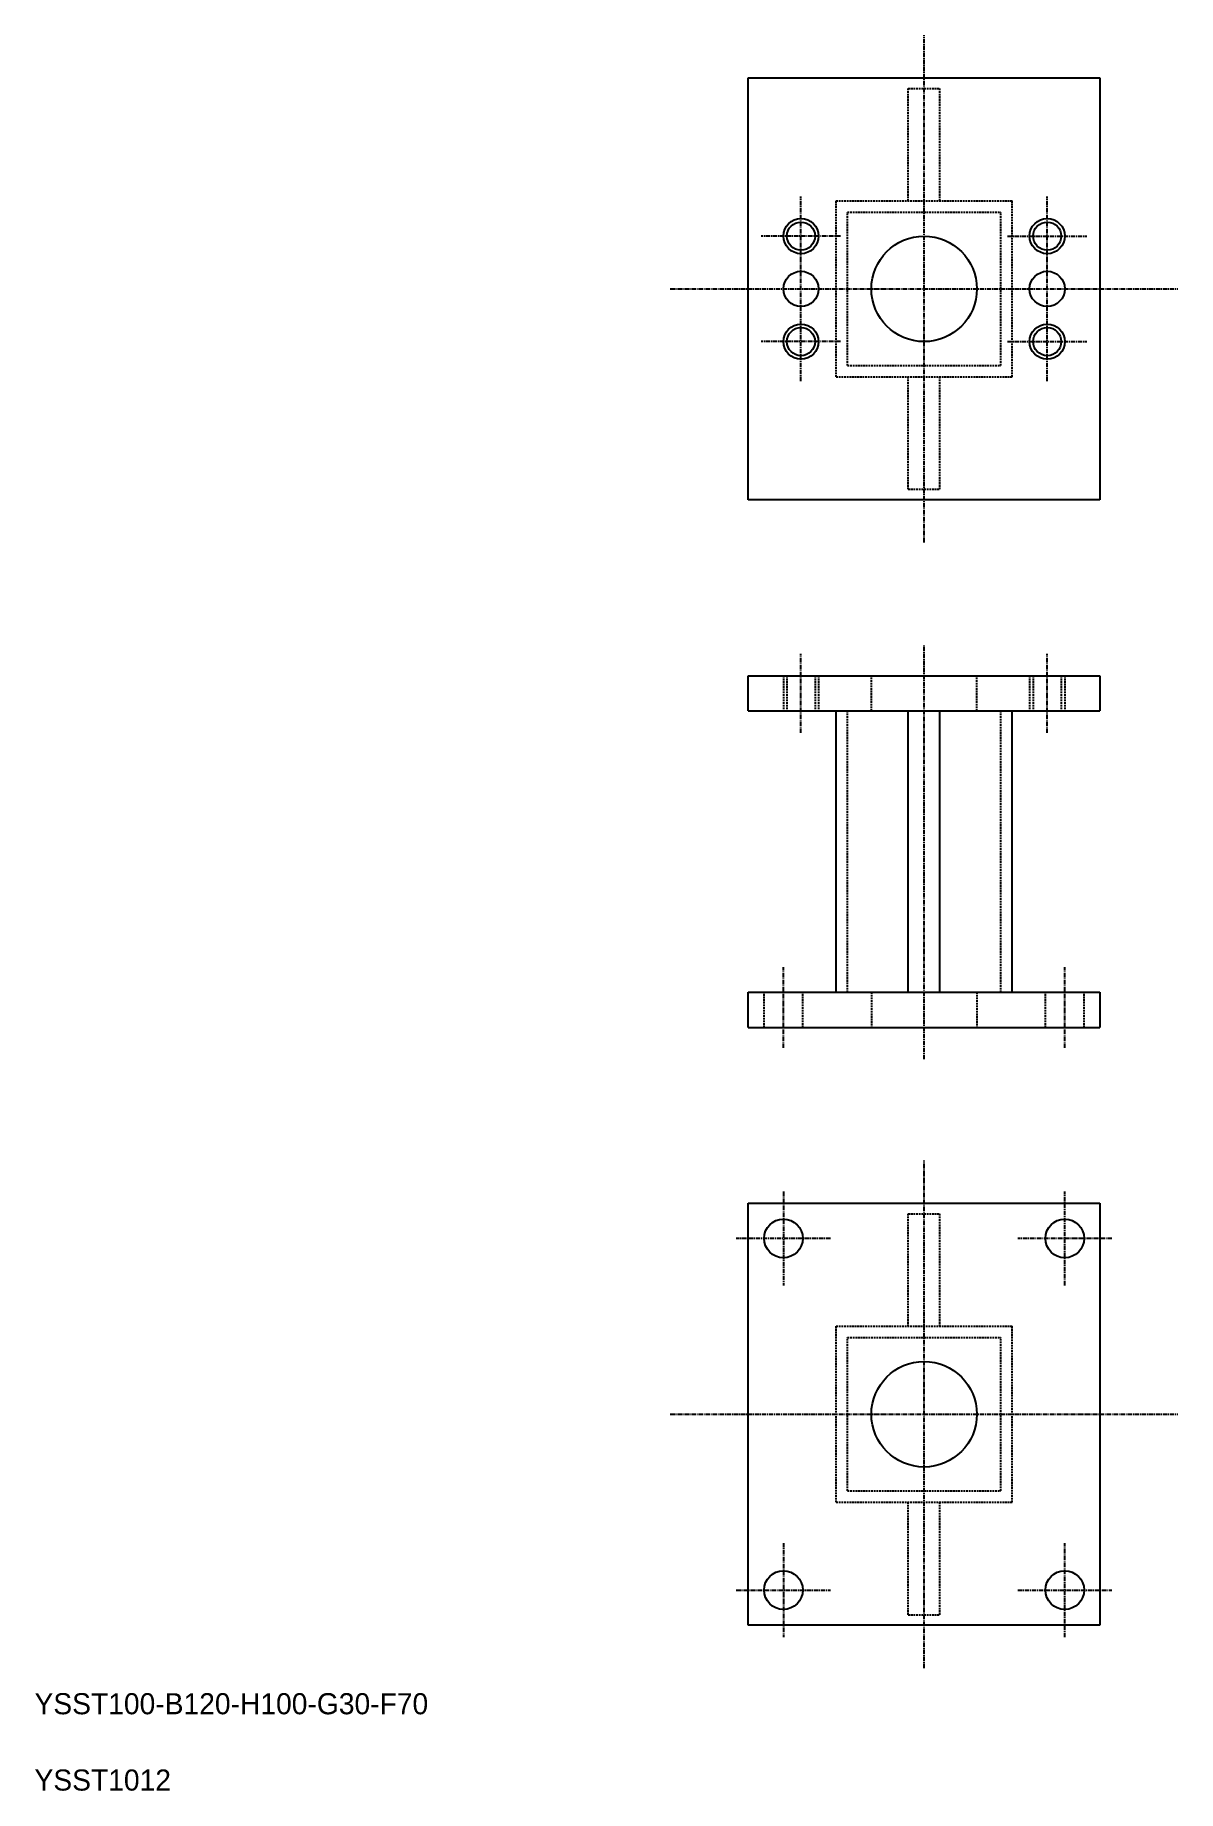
# Model space of a CAD drawing. Extents: x 40 to 365, y 40 to 539.
import ezdxf

# ---------------------------------------------------------------- set-up
doc = ezdxf.new("R2010")
doc.units = 0
doc.linetypes.add('CENTER', pattern=[2, 1.25, -0.25, 0.25, -0.25])
doc.linetypes.add('DASHED', pattern=[0.75, 0.5, -0.25])
doc.layers.get('0').update_dxf_attribs({"linetype": 'CONTINUOUS'})
doc.layers.add('CENTER', color=1, linetype='CENTER')

msp = doc.modelspace()

# ---------------------------------------------------------------- linework, layer by layer
at = {"color": 7, "linetype": 'CONTINUOUS'}
for p, q in [((242.93, 527.01), (342.93, 527.01)), ((242.93, 407.01), (242.93, 527.01)), ((342.93, 527.01), (342.93, 407.01)), ((242.93, 467.01), (242.93, 467.01)), ((242.93, 437.01), (242.93, 437.01)), ((342.93, 407.01), (242.93, 407.01)), ((242.93, 357.01), (342.93, 357.01)), ((242.93, 347.01), (242.93, 357.01)), ((342.93, 357.01), (342.93, 347.01)), ((242.93, 347.01), (342.93, 347.01)), ((242.93, 267.01), (342.93, 267.01)), ((242.93, 257.01), (242.93, 267.01)), ((342.93, 267.01), (342.93, 257.01)), ((242.93, 257.01), (342.93, 257.01)), ((242.93, 207.01), (342.93, 207.01)), ((242.93, 87.01), (242.93, 207.01)), ((342.93, 207.01), (342.93, 87.01)), ((342.93, 87.01), (242.93, 87.01))]:
    msp.add_line(p, q, dxfattribs=at)
at = {"color": 3, "linetype": 'DASHED'}
for p, q in [((288.43, 492.01), (288.43, 524.01)), ((288.43, 524.01), (297.43, 524.01)), ((297.43, 492.01), (297.43, 524.01)), ((267.93, 492.01), (317.93, 492.01)), ((267.93, 442.01), (267.93, 492.01)), ((317.93, 442.01), (317.93, 492.01)), ((271.13, 488.81), (314.73, 488.81)), ((271.13, 445.21), (271.13, 488.81)), ((314.73, 445.21), (314.73, 488.81)), ((271.13, 445.21), (314.73, 445.21)), ((267.93, 442.01), (317.93, 442.01)), ((288.43, 410.01), (288.43, 442.01)), ((297.43, 410.01), (297.43, 442.01)), ((288.43, 410.01), (297.43, 410.01)), ((252.93, 357.01), (252.93, 347.01)), ((253.93, 357.01), (253.93, 347.01)), ((261.93, 357.01), (261.93, 347.01)), ((262.93, 357.01), (262.93, 347.01)), ((277.93, 347.01), (277.93, 357.01)), ((307.93, 347.01), (307.93, 357.01)), ((322.93, 357.01), (322.93, 347.01)), ((323.93, 357.01), (323.93, 347.01)), ((331.93, 357.01), (331.93, 347.01)), ((332.93, 357.01), (332.93, 347.01)), ((271.13, 267.01), (271.13, 347.01)), ((314.73, 267.01), (314.73, 347.01)), ((247.43, 257.01), (247.43, 267.01)), ((258.43, 257.01), (258.43, 267.01)), ((277.93, 267.01), (277.93, 257.01)), ((307.93, 267.01), (307.93, 257.01)), ((327.43, 257.01), (327.43, 267.01)), ((338.43, 257.01), (338.43, 267.01)), ((288.43, 172.01), (288.43, 204.01)), ((288.43, 204.01), (297.43, 204.01)), ((297.43, 172.01), (297.43, 204.01)), ((267.93, 172.01), (317.93, 172.01)), ((267.93, 122.01), (267.93, 172.01)), ((317.93, 122.01), (317.93, 172.01)), ((271.13, 168.81), (314.73, 168.81)), ((271.13, 125.21), (271.13, 168.81)), ((314.73, 125.21), (314.73, 168.81)), ((271.13, 125.21), (314.73, 125.21)), ((267.93, 122.01), (317.93, 122.01)), ((288.43, 90.01), (288.43, 122.01)), ((297.43, 90.01), (297.43, 122.01)), ((288.43, 90.01), (297.43, 90.01))]:
    msp.add_line(p, q, dxfattribs=at)
at = {"color": 7}
for p, q in [((267.93, 267.01), (267.93, 347.01)), ((288.43, 267.01), (288.43, 347.01)), ((297.43, 267.01), (297.43, 347.01)), ((317.93, 267.01), (317.93, 347.01))]:
    msp.add_line(p, q, dxfattribs=at)
at = {"color": 3}
for centre in [(257.93, 482.01), (327.93, 482.01), (257.93, 452.01), (327.93, 452.01)]:
    msp.add_circle(centre, 5, dxfattribs=at)
at = {"color": 7, "linetype": 'CONTINUOUS'}
for centre, radius in [((257.93, 482.01), 4), ((327.93, 482.01), 4), ((292.93, 467.01), 15), ((257.93, 467.01), 5), ((327.93, 467.01), 5), ((257.93, 452.01), 4), ((327.93, 452.01), 4), ((252.93, 197.01), 5.5), ((332.93, 197.01), 5.5), ((292.93, 147.01), 15), ((252.93, 97.01), 5.5), ((332.93, 97.01), 5.5)]:
    msp.add_circle(centre, radius, dxfattribs=at)
at = {"layer": 'CENTER', "color": 1, "linetype": 'CENTER'}
for p, q in [((292.93, 394.85), (292.93, 539.16)), ((257.93, 440.73), (257.93, 493.28)), ((327.93, 440.73), (327.93, 493.28)), ((269.2, 482.01), (246.65, 482.01)), ((316.65, 482.01), (339.2, 482.01)), ((220.77, 467.01), (365.08, 467.01)), ((269.2, 452.01), (246.65, 452.01)), ((316.65, 452.01), (339.2, 452.01)), ((316.65, 452.01), (339.2, 452.01)), ((292.93, 247.96), (292.93, 365.58)), ((257.93, 340.76), (257.93, 363.25)), ((327.93, 340.76), (327.93, 363.25)), ((252.93, 251.19), (252.93, 274.14)), ((332.93, 251.19), (332.93, 274.14)), ((292.93, 74.85), (292.93, 219.16)), ((252.93, 210.39), (252.93, 183.62)), ((332.93, 183.62), (332.93, 210.39)), ((266.31, 197.01), (239.54, 197.01)), ((346.31, 197.01), (319.54, 197.01)), ((220.77, 147.01), (365.08, 147.01)), ((252.93, 110.39), (252.93, 83.62)), ((332.93, 83.62), (332.93, 110.39)), ((239.54, 97.01), (266.31, 97.01)), ((319.54, 97.01), (346.31, 97.01))]:
    msp.add_line(p, q, dxfattribs=at)

# ---------------------------------------------------------------- texts
at = {"color": 7, "linetype": 'CONTINUOUS'}
for s, p in [('YSST100-B120-H100-G30-F70', (40, 61.7)), ('YSST1012', (40, 40))]:
    msp.add_text(s, height=6, dxfattribs=at).set_placement(p)

doc.saveas('drawing.dxf')
